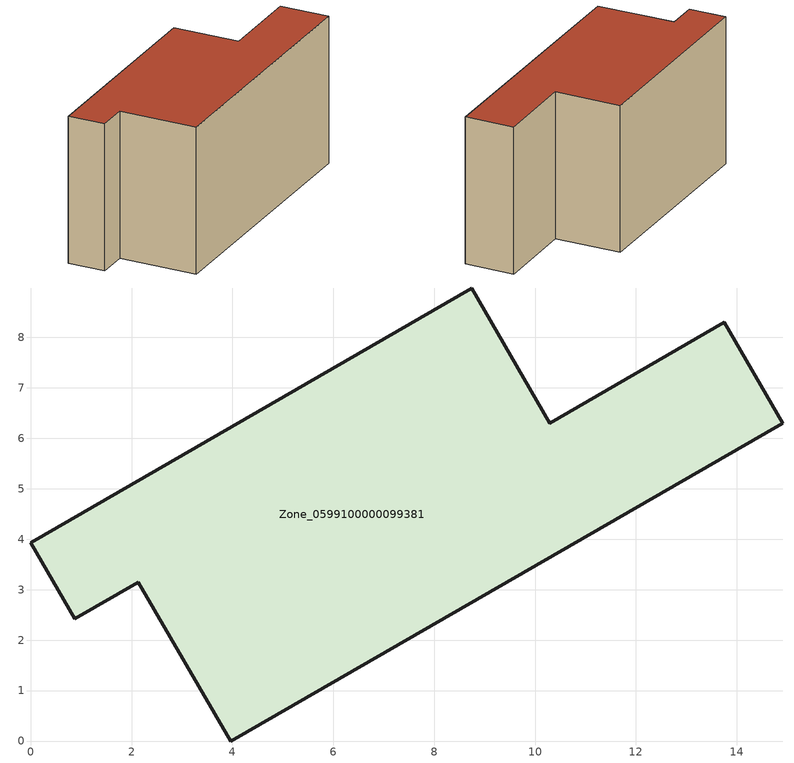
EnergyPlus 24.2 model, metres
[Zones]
Zone_0599100000099381
 floor ground (C_G): 2.13,3.15 0.87,2.42 0,3.93 8.74,8.98 10.29,6.3 13.75,8.3 14.91,6.3 3.96,0 z0
 wall outside (C_F): 8.74,8.98 0,3.93 0.87,2.42 2.13,3.15 3.96,0 14.91,6.3 13.75,8.3 10.29,6.3 8.74,8.98 z0:6.95
 roof outside (C_R): 3.96,0 14.91,6.3 13.75,8.3 10.29,6.3 8.74,8.98 0,3.93 0.87,2.42 2.13,3.15 z6.95
[BUILDING]
Pand.0599100000099381: North Axis=0; Terrain=City; Loads Convergence Tolerance Value=0.04; Temperature Convergence Tolerance Value=0.4; Solar Distribution=FullExterior; Maximum Number of Warmup Days=25; Minimum Number of Warmup Days=1
[Site:Location]
Rotterdam.The.Hague.AP_ZH_NLD Design_Conditions: Latitude=51.96; Longitude=4.45; Time Zone=1; Elevation=-4.5
[SITE:GROUNDTEMPERATURE:BUILDINGSURFACE]
18, 18, 18, 18, 18, 18, 18, 18, 18, 18, 18, 18
[MATERIAL] Thermal Absorptance=0.9; Solar Absorptance=0.7; Visible Absorptance=0.7
Name | Roughness | Thickness | Conductivity | Density | Specific Heat
G.TI.1975-1991 | MediumSmooth | 0.15 | 0.288461 | 540 | 1210
F.TI.1975-1991 | Rough | 0.3 | 0.230769 | 1920 | 840
R.TI.1975-1991 | MediumRough | 0.2 | 0.153846 | 1500 | 1000
[CONSTRUCTION]
C_G: G.TI.1975-1991
C_F: F.TI.1975-1991
C_R: R.TI.1975-1991
[ZONE]
Zone_0599100000099381: Type=1; Multiplier=1; Ceiling Height=Autocalculate; Volume=Autocalculate; Floor Area=autocalculate; Part of Total Floor Area=Yes
[ZONEINFILTRATION:DESIGNFLOWRATE]
Infil_Zone_0599100000099381: Zone or ZoneList or Space or SpaceList=Zone_0599100000099381; Schedule=AlwaysOn; Design Flow Rate Calculation Method=Flow/Area; Flow Rate per Floor Area=0.003; Constant Term Coefficient=1; Temperature Term Coefficient=0; Velocity Term Coefficient=0; Velocity Squared Term Coefficient=0
[HVACTEMPLATE:ZONE:IDEALLOADSAIRSYSTEM]
Zone_0599100000099381: Maximum Heating Supply Air Temperature=50; Minimum Cooling Supply Air Temperature=13; Maximum Heating Supply Air Humidity Ratio=0.0156; Minimum Cooling Supply Air Humidity Ratio=0.0077; Heating Limit=NoLimit; Cooling Limit=NoLimit; Dehumidification Control Type=ConstantSensibleHeatRatio; Cooling Sensible Heat Ratio=0.7; Dehumidification Setpoint=60; Humidification Control Type=None; Humidification Setpoint=30; Outdoor Air Method=None; Outdoor Air Flow Rate per Person=0.00944; Outdoor Air Flow Rate per Zone Floor Area=0; Outdoor Air Flow Rate per Zone=0; Demand Controlled Ventilation Type=None; Outdoor Air Economizer Type=NoEconomizer; Heat Recovery Type=None; Sensible Heat Recovery Effectiveness=0.7; Latent Heat Recovery Effectiveness=0.65
[ZONECONTROL:THERMOSTAT]
ThermostatControl_Zone_0599100000099381: Zone or ZoneList=Zone_0599100000099381; Control Type Schedule=DualSetpointControlType; Control 1=Thermostat_Zone_0599100000099381; Temperature Difference Between Cutout And Setpoint=0
[THERMOSTATSETPOINT:DUALSETPOINT]
Thermostat_Zone_0599100000099381: Heating Setpoint Temperature Schedule=HeatingSetpoint_Zone_0599100000099381; Cooling Setpoint Temperature Schedule=CoolingSetpoint_Zone_0599100000099381
[SCHEDULE:COMPACT]
HeatingSetpoint_Zone_0599100000099381: Through: 12/31, For: AllDays, Until: 24:00, 21
CoolingSetpoint_Zone_0599100000099381: Through: 12/31, For: AllDays, Until: 24:00, 24
DualSetpointControlType: Through: 12/31, For: AllDays, Until: 24:00, 4
AlwaysOn: Through: 12/31, For: AllDays, Until: 24:00, 1
